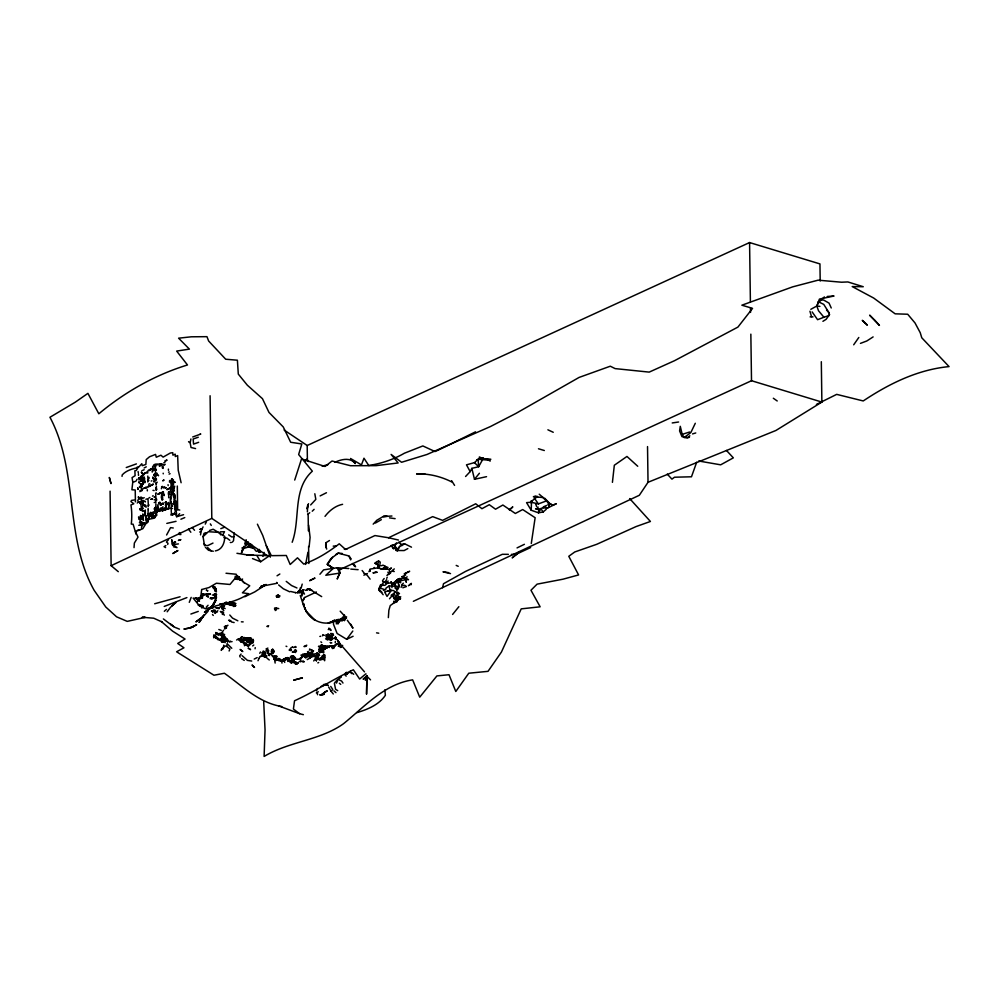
<?xml version="1.0" encoding="UTF-8"?>
<svg xmlns="http://www.w3.org/2000/svg" width="999" height="999" viewBox="0 0 999 999"><rect width="100%" height="100%" fill="white"/><g stroke="black" fill="none" stroke-linecap="round" stroke-linejoin="round"><path stroke-width="1.5" d="M147.79 479.033L147.777 481.993M147.84 477.872L147.79 476.061M155.457 508.816L154.433 508.454L154.508 509.627L155.457 509.203L155.007 507.617M155.856 502.759L155.794 497.365M148.464 515.634L148.451 513.623M155.494 471.653L155.519 476.423A47.765 25.225 64 0 1 155.507 478.184L155.869 480.019M173.376 481.043L172.328 485.127L172.74 487.874L173.376 487.787A3.934 2.498 -56.7 0 1 173.789 489.16C174.45 492.757 171.191 492.857 173.501 491.795L172.889 492.42L172.49 491.67M396.728 590.734L398.289 586.488L389.185 585.913L389.972 590.372L393.419 590.534L395.167 591.683M161.538 498.489L161.551 496.54M170.954 483.079L170.991 484.29M250.699 637.874L250.324 639.76L249.538 638.461L250.349 641.495L251.461 641.683L252.947 639.21L251.623 641.208M151.773 515.746L152.61 515.509L151.773 515.746L151.798 516.945L152.497 516.808M168.481 494.68L168.694 491.795L168.694 497.777M264.81 656.743L264.747 654.782M155.357 507.205L155.369 508.404M161.239 503.496L161.314 504.732L160.539 504.87L160.727 503.646M168.406 469.105L168.444 470.317M171.191 501.036L171.254 507.604M172.715 484.79L172.328 485.127M157.243 511.888L157.455 510.601M157.63 508.778L157.592 510.302L158.129 507.604L157.617 509.715M151.411 516.096L151.386 516.82L151.436 515.472M154.907 466.508L154.932 464.822L156.556 464.085L162.1 464.098L160.152 463.948M164.011 494.48L164.036 495.679M321.965 649.075L321.753 646.977L320.791 648.251L322.34 648.339L321.753 646.977L321.316 648.126L322.227 648.688M323.863 658.091L323.351 655.469M141.346 499.625L141.234 501.923L142.52 501.461M172.015 483.728L172.752 479.433M196.803 599.063L195.754 598.339L196.678 597.764M156.294 469.168L156.294 470.354M171.066 489.085L171.029 485.502M213.336 586.013L215.185 589.16L214.947 587.037M293.207 661.45L294.131 661.363L293.581 660.039L292.832 660.601M312.088 650.849L312.462 653.346M546.328 509.24L543.169 511.95L538.486 512.824L531.193 510.227L531.555 500.636M161.526 494.193L161.563 497.739M171.129 489.722L171.141 490.921M251.124 641.87L248.838 641.008L249.538 638.461M366.92 676.311L366.546 694.055L366.92 676.311L370.542 679.869M140.934 481.456L140.359 479.458M144.992 481.506L144.892 482.767M154.695 476.548L155.032 474.4M162.512 503.071L162.537 504.27M267.17 649.575L266.034 648.988L267.882 648.076M323.451 645.978L320.979 645.416L321.054 647.364L322.34 648.339L319.792 647.09L320.229 647.764M147.727 473.051L147.727 471.865M162.6 493.618L162.762 492.332M171.141 499.225L171.141 494.48M396.815 600.511L400.487 598.713L396.865 594.105L397.227 592.145M141.046 522.277L143.581 522.727M172.315 483.341L172.328 482.717M173.963 481.843L175.275 482.28L172.777 482.455L174.326 482.292L172.777 482.455L172.64 484.14L172.303 483.379M143.981 515.596L144.006 514.81L144.331 515.472L143.082 515.397L143.344 518.493M149.813 513.861L149.788 514.597L149.75 513.399L150.437 513.548L151.411 515.546M168.706 492.445L168.631 493.693L168.681 491.833M161.875 494.98L161.85 493.181M166.483 502.984L166.546 504.807L167.17 503.384L166.546 504.807M222.028 648.451L221.191 650.361L223.651 647.152L223.714 645.192M149.063 477.385L149.013 478.521M390.996 581.78L390.971 582.704L388.236 583.316M148.376 513.798L148.464 515.047M163.399 491.745L163.436 494.73M170.33 503.521L170.292 496.978M172.415 479.845L172.265 481.306L171.84 478.796L171.903 487.962L172.015 487.3M155.869 503.946L155.856 510.464M169.618 480.507L169.493 482.205M222.839 649.15L223.389 646.852M172.29 505.107L172.702 506.106M162.637 497.327L162.662 498.651M172.315 480.307L172.265 481.306M141.121 515.821L140.422 518.006L138.461 517.095L141.658 518.506L141.97 517.145L141.084 516.433L141.97 517.145L142.02 519.405M145.767 517.632L145.941 516.283M224.713 639.522L225.15 640.234L225.262 637.799M155.02 479.695L154.995 478.484M155.569 510.252L155.02 511.188L155.207 509.527M307.38 511.888L307.767 504.807L307.205 508.304M152.81 478.396L152.859 477.247L152.81 478.396L153.671 478.071M150.861 515.821L151.923 512.874L150.337 512.4L151.973 513.498L153.072 512.799C151.548 511.9 152.772 512.275 152.76 513.986M166.908 509.19L167.495 508.354M173.389 482.854L173.664 481.768L172.64 484.14M225.562 639.547L225.624 638.548L226.548 638.561L225.574 639.46L225.312 638.773M142.595 505.119C143.906 503.459 141.833 500.199 140.21 502.634L141.034 503.134L140.647 503.983M156.631 500.249L156.618 499.063M159.39 466.208L160.514 465.184L159.103 465.422M215.384 591.108L215.659 589.747M152.485 512.549L151.973 513.498M163.861 509.777L164.785 508.553L165.097 509.902L166.084 509.278L165.559 510.177M324.663 660.751L324.912 657.005M162.912 506.73L162.937 508.528M232.33 542.157L233.529 540.671L234.203 532.966L234.315 533.616M164.348 508.853L164.36 510.052M175.237 497.24L175.162 494.867M175.687 506.006L175.462 507.317L175.499 503.883L173.863 502.997L173.988 504.245M148.839 505.157L148.339 505.656M156.393 478.733L156.406 479.932M335.564 637.087L335.452 638.561L334.078 638.498M148.451 519.143L149.126 518.956L148.626 519.58L148.289 518.818M215.772 597.127L215.297 595.504L216.683 594.63M257.405 524.175L262.737 535.427L270.329 557.155M141.883 498.701L141.433 499.188L141.883 497.514M311.725 657.092L311.313 654.432M175.175 511.413L174.825 505.544M158.666 503.758L158.741 502.622L159.765 503.246L159.778 502.035L159.79 503.221L158.666 503.758L159.89 502.847L159.153 503.196M148.064 513.036L148.127 510.114M154.645 473.551L154.982 476.098L154.033 474.375M269.518 655.631L268.694 653.084M318.906 646.078L321.74 647.914L322.29 645.279L323.539 645.829M274.313 658.953L281.743 661.188L285.776 659.752L285.901 657.866L288.374 657.767L289.31 658.666L287.949 661.463L287.475 659.752M229.108 650.998L229.932 649L226.81 646.428L227.085 643.631L231.78 648.276M134.028 547.627L134.365 543.056L138.024 537.112L135.439 531.605L142.807 528.746L148.576 519.318L154.595 518.119L158.217 509.44M156.081 485.052L156.393 482.892L156.181 483.553M202.56 597.852L201.985 595.741L203.896 594.817L206.506 594.442L206.368 595.816L208.079 596.465M335.227 642.744L335.352 641.37M233.242 604.532L232.268 605.606L233.242 604.532L233.291 605.569L235.664 605.681L235.19 604.77L234.952 605.606L229.62 603.783M235.589 577.672L234.69 579.008L237.5 579.42L237.287 577.971L238.212 577.497L236.863 575.249M305.769 654.82L304.52 654.308L306.006 654.595L305.17 656.093L305.956 657.354L308.429 656.043L308.429 655.057L310.389 654.632L309.34 656.293L306.93 655.931L305.956 657.354L304.832 655.856L303.159 655.844L302.048 657.255L302.822 656.705M146.104 517.807L147.178 519.305M169.043 503.746L168.219 503.009M332.043 635.751L332.954 634.74L331.119 636.026L332.18 634.515L331.256 635.064L333.092 633.703L330.619 633.491L331.406 634.29M612.424 482.342L614.323 465.247L626.96 456.456L637.737 466.258M142.82 514.597L143.182 515.559M322.627 635.839L322.764 634.627L324.325 635.364M384.827 689.859L385.377 695.304C378.933 704.844 367.545 709.477 356.893 712.624M168.669 506.668L168.706 509.065M170.117 494.705L170.192 494.068M174.463 486.825L174.263 488.136M216.458 591.358L215.434 589.972L214.785 590.834L216.346 590.272L214.335 588.935L214.872 587.574M408.391 585.776L411.101 583.478L411.101 584.752L411.388 583.491M175.499 503.883L175.524 509.103M255.082 648.763L255.22 647.602M306.393 654.407L305.257 655.968M141.458 508.516L140.734 508.628M158.416 475.162L158.504 475.799M172.34 491.82L172.115 493.294L173.938 493.918L174.188 502.247M154.733 479.532L154.708 480.706L154.733 479.532L153.546 480.032M173.776 488.436L174.663 486.126M214.261 594.23L214.997 595.229L214.073 595.466L215.334 593.881L214.261 594.23L214.073 595.466M141.234 487.674L142.058 485.764L141.234 487.674L141.908 490.621L141.683 489.71M155.17 475.674L154.058 474.987M163.699 464.597L163.686 465.184M174.563 499.063C175.387 500.487 175.187 503.596 173.127 503.459M265.834 656.842L264.198 656.38L265.197 655.069L266.546 656.867L265.746 657.392L266.371 656.206L265.047 655.157L261.8 654.782M333.891 648.426L332.055 647.727L333.429 647.577L332.767 646.003L331.805 647.19L332.954 646.365L333.891 647.052L336.076 644.742L334.94 644.917L337.699 643.356M227.56 642.245L227.822 641.121L227.048 640.834L225.25 640.584L225.15 642.644L222.627 640.621L223.039 636.875M252.023 639.797L252.797 640.234L251.111 640.259L251.81 639.934L252.422 642.369L253.446 641.745L250.687 643.718L249.912 643.169L250.811 641.508L251.985 640.821L252.522 641.558L250.687 643.718M322.215 650.586L325.274 649.088L322.852 649.6L322.739 652.11L322.327 651.36M162.375 466.77L162.338 467.944M320.167 647.327L320.904 645.654M175.087 498.526L175.175 497.877M379.957 564.21L380.244 562.137L378.683 561.076L376.835 561.625L375.012 563.186L379.67 565.759L378.009 567.844L370.03 569.093L370.267 571.216L369.817 570.054L368.956 571.728M173.789 489.985L173.764 490.859M198.464 600.249L198.326 598.426L199.513 598.089M344.405 614.934L345.067 618.568L346.616 616.907M140.035 520.641L140.122 519.992M141.483 508.341L141.334 509.965L140.097 509.14L141.259 509.565M151.91 514.048L150.849 514.622L151.91 514.048L151.998 514.697M221.129 634.465L221.254 633.528M237.287 577.971L237.5 579.42L237.25 577.672L239.598 577.285L238.674 576.585M277.185 595.504L279.008 595.679L277.585 597.215L277.235 596.54L278.896 596.553C280.12 595.117 275.974 594.792 278.109 595.554C279.857 597.015 277.285 597.976 276.261 596.478L276.411 595.554M171.778 493.081L171.766 494.842M221.603 608.478L223.851 610.639M140.896 517.045L140.722 519.03L138.799 519.305M294.905 651.098L294.143 651.91L295.579 649.874L296.453 650.998L295.404 652.472L294.468 651.148L295.404 652.472M147.278 489.697L147.34 490.871M122.028 476.361L122.24 474.875C126.398 470.342 132.642 468.743 138.461 467.495M161.788 509.353L160.389 509.515L161.289 508.878L160.364 508.316L161.688 507.917L161.214 508.666M251.586 640.771L252.797 640.234L250.499 638.973L248.838 641.008L249.425 641.795L251.099 640.571L250.612 637.699M283.304 659.178L283.941 660.501L286.676 657.841M172.79 487.812L172.765 483.728M279.658 596.603L279.807 595.666M290.871 648.526L291.009 647.602M388.349 617.619L388.873 610.227L390.259 605.556L393.531 603.246L393.781 601.61M213.511 587.699L213.649 586.825M221.591 640.983L223.039 641.87L221.541 641.932L223.064 641.87L224.875 640.009L221.328 640.172L220.542 638.885L222.065 638.473L222.215 637.499L222.939 639.934L221.016 640.983L215.572 636.85M210.327 523.888L211.276 525.412M305.632 564.435L307.942 552.272M272.19 650.686L272.827 649.175L271.166 651.298C272.14 652.846 272.415 649.3 271.691 651.935L271.94 652.709M531.293 543.506L535.139 517.719L522.689 509.552L515.334 513.474L502.872 505.032L495.529 509.203L489.298 504.707L481.943 508.691L475.699 503.783L442.607 520.367L432.679 516.633L388.549 537.762L374.937 535.564L345.504 549.438L339.26 543.806C328.284 552.285 316.958 559.365 303.746 564.085L297.49 557.817L290.172 564.485L286.313 555.494L271.353 555.656L266.258 545.616M140.709 517.832L141.658 518.506L140.759 518.144L140.722 519.03M215.996 589.098L215.871 589.822L216.146 588.486M218.931 634.115L221.241 633.741L223.464 634.914L221.116 635.589L222.04 635.851L224.638 634.365M158.354 494.093L161.401 492.395M202.235 595.516L202.06 596.528L200.225 597.29M313.861 656.393L313.936 654.407L314.161 656.181M157.48 504.882L157.73 505.319M316.571 654.807L317.345 655.307L316.196 655.194L317.345 653.633L316.695 652.871L319.031 654.208L317.67 654.37L315.534 658.254L316.371 660.789L316.833 658.279L315.534 658.254L313.723 660.951M377.622 567.769L378.122 565.122L375.012 563.186L377.934 563.761L378.683 561.076M215.622 594.005L214.997 595.229L214.223 594.767L216.059 593.568M161.626 509.652L162.225 509.54M161.076 464.96L159.965 465.522M329.483 540.509L326.099 542.632L325.637 545.004L326.698 549.1M175.125 508.753L175.649 508.041M138.873 479.945L139.036 479.108M190.26 442.27L190.909 438.986M141.196 506.743L140.996 505.019M169.143 504.895L169.193 506.081L168.656 505.469M250.999 641.483L250.487 644.03L248.826 645.654L247.103 645.679L240.509 640.871L239.523 638.861L242.595 636.75M200.499 534.865L201.136 531.78L199.663 532.017M309.141 546.79L310.09 537.425L308.604 525.099M302.21 584.103L301.086 588.224M276.361 659.265L278.072 660.027L278.584 658.603L279.021 660.863M222.34 614.472L223.576 612.487L222.54 613.236L221.141 612.325M316.346 658.578L317.17 659.078L317.582 657.866L316.621 658.928L318.256 659.352L317.045 656.518L318.456 657.991C317.183 661.101 323.214 659.228 319.243 658.428L319.53 659.702L321.066 658.104L319.093 659.315M227.822 641.121L227.822 640.122L227.048 640.834M298.164 663.136L298.314 662.474M155.107 470.554L154.932 464.822M442.607 587.737L443.481 583.753L465.534 571.428L502.322 554.308L508.354 554.345M141.034 503.134L141.171 502.46L140.784 503.309L140.559 502.222L139.373 502.472L140.21 502.634M292.17 542.27C300.724 519.005 292.133 489.435 312.337 471.178L298.639 454.533L301.823 443.968L290.672 442.257L283.254 426.935L268.981 412.425L262.462 398.676L247.34 385.214L238.299 374.101L237.4 360.214L225.699 359.228L208.641 341.009L206.955 336.663L191.358 336.8L178.609 338.186L189.398 349.113L176.661 351.086L187.487 364.972C154.932 374.925 124.937 392.033 98.826 413.773L87.912 393.356L75.262 402.185L49.95 417.27C78.659 470.991 64.211 536.925 94.143 590.309L105.769 607.005L116.546 616.795L127.235 621.378L145.267 617.345L142.258 617.257M319.031 654.208L317.033 656.443M329.932 639.447L330.706 640.022L331.281 638.811L330.657 636.326L329.42 635.988M293.581 660.039L294.131 661.363L292.607 662.424L293.956 662.262L292.732 660.464L292.02 661.525L290.734 660.926C293.144 663.011 293.132 659.49 291.009 658.928M141.246 518.169L140.434 517.382L141.359 517.445L140.434 518.906M300.474 587.587L299.538 590.596M141.146 475.999L141.159 477.472L138.836 477.872M153.209 469.13L153.234 470.916M145.005 481.68L143.856 478.571L143.282 480.057L142.32 480.007L139.198 478.022L141.408 476.885M293.569 660.776L294.43 658.566M398.564 585.626L398.788 584.677M143.831 524.2L141.471 524.55L141.708 522.702M241.621 580.419L242.57 579.008M321.753 646.977L321.029 649.05L318.956 648.975L318.818 650.062L319.73 648.988M344.368 620.554L344.28 619.193L344.368 620.554L343.406 619.992L341.808 621.041M148.439 517.544L148.414 518.693M307.192 508.941L308.504 503.658M141.458 490.197L139.922 491.645M338.911 621.316L338.024 621.241L337.699 622.552L338.349 623.576L338.911 621.316L341.084 620.192M160.527 503.671L160.539 504.87M385.614 589.747L386.051 588.061L389.185 585.913M167.707 544.455L168.007 543.331L166.446 542.007L168.531 539.61M312.874 656.793L313.786 654.982L314.523 655.781M393.531 603.246L397.14 601.548L398.926 597.09L400.774 596.828M278.796 659.727L279.133 658.528L278.209 658.741M164.273 494.355L164.286 495.367M333.566 646.503L332.567 648.613M346.154 676.148L345.08 674.787L346.865 673.95L346.366 672.477L345.367 673.176L346.278 672.539M170.205 492.857L170.117 491.695M262.912 556.318L264.048 552.36M292.907 652.185L294.78 652.172L295.579 649.874M322.764 645.816L324.238 646.703L323.726 648.126L323.614 646.003L325.1 647.976L324.475 646.665L326.336 647.464L331.406 645.941L332.917 647.926L333.341 646.103L334.802 646.003M137.7 500.949L138.499 499.1M144.793 511.5L144.743 514.21M142.258 507.692L142.457 506.393M173.626 504.258L173.339 503.796M265.334 653.146L265.597 653.908L264.698 652.11L262.088 652.946L263.911 651.261L263.137 651.086M204.545 545.791L203.047 536.65L204.033 533.354L205.806 532.692M146.603 521.066L146.004 523.089M312.675 653.571L310.264 653.633L310.614 652.459M163.911 509.203L165.122 508.641M143.294 484.09L141.483 484.078L141.671 486.138L140.809 485.477L139.723 487.337M294.693 657.142L292.869 659.203L293.743 656.992L295.467 657.792M215.197 598.788L215.272 595.804M316.071 658.828L316.321 658.016M339.747 645.829L340.159 644.505M175.649 502.147L176.024 500.949L176.236 504.47C174.837 504.657 176.523 505.956 175.724 504.495M146.803 487.325C144.243 488.386 146.391 486.55 146.853 487.949M153.809 481.943L154.957 481.431L154.146 481.456M294.717 480.057L301.536 458.903L325.037 466.471L332.018 461.026L350.562 465.721L376.086 465.646L398.151 462.962L391.121 454.433L401.561 462.275L426.985 454.483L490.409 426.561L515.759 413.511L579.07 377.435L610.289 366.208L615.109 368.606L649.2 372.115L674.562 360.676L737.911 327.098L752.547 308.366L741.87 305.195L792.669 286.863L818.106 280.17L841.533 282.218L847.876 281.943L863.261 286.725L852.222 286.576L873.65 298.027L895.141 313.823L907.704 314.235L915.022 322.964L920.241 332.717L921.765 337.774L949.05 366.596C917.644 369.618 889.098 383.703 863.223 400.949L836.687 394.368L816.408 404.433M198.938 599.013L199.088 600.724M156.443 486.488L156.206 489.572M235.24 604.383L234.89 605.444L234.103 604.545L233.291 605.569M313.012 654.557L314.011 655.506L311.213 655.731L309.578 657.854M316.483 690.846L317.495 688.436M379.195 589.323L380.344 585.864M161.363 488.748L161.701 487.737M157.917 506.905L158.204 506.081M306.88 656.98L308.604 654.133L307.13 654.158L308.054 652.871M214.485 612.949L215.359 610.314L211.351 611.138M244.718 543.893L246.154 539.735L246.353 544.18L241.583 552.322L243.119 548.126M241.308 553.234L243.731 546.428M220.329 634.34L222.04 635.851L223.089 633.129L221.241 633.741M162.275 486.301L162.263 487.475M141.408 528.084L141.633 527.435M317.707 653.346L317.332 654.382L317.832 653.87L319.668 655.544M696.69 462.2L691.483 476.785L674.475 477.222L671.952 479.145L667.257 474.113M135.252 501.885L135.627 500.849M143.644 523.301L142.432 523.963L143.394 524.625L141.633 523.951M216.221 597.702L212.712 605.669L204.445 612.3L211.788 607.617M382.704 581.605L386.076 582.817L386.388 581.967L385.452 582.055L385.764 582.779M285.302 659.24L284.852 660.464L284.84 658.703L283.704 659.128L285.714 659.14L284.078 659.028L285.302 659.24L284.84 658.703M392.557 582.917L394.88 583.478L393.531 583.241L392.295 585.614M173.614 497.252L173.514 493.581L173.351 494.742M304.071 589.847L300.986 591.72L303.346 592.107L301.898 596.016L300.986 590.334M174.251 502.959L175.1 503.808L173.351 503.321L174.163 503.771M818.181 301.673L823.75 304.37L829.182 313.024L829.22 315.484L823.925 317.245L818.518 310.751L816.832 306.006L819.417 299.076L834.04 296.016L827.234 296.478M382.942 569.155L386.188 569.193L388.024 567.457L385.015 566.458L385.701 567.444L380.956 569.18L382.58 569.18L377.847 567.694L378.671 565.521L379.67 565.759M142.158 484.64L141.483 484.078L142.695 484.565L142.795 483.316M151.761 517.407L156.743 514.972L155.045 516.958L151.86 517.557L152.835 514.61L154.458 513.111M166.608 534.977L170.567 527.634L173.264 527.996M189.273 602.347L191.184 597.39M220.242 640.172L217.532 639.447L218.057 638.086M151.623 468.756L148.851 470.704M144.843 481.381L144.018 482.579M225.05 628.583L226.548 627.147L225.187 627.235M309.74 652.297L309.078 653.995L307.767 654.482M407.817 548.601L404.145 550.561L396.191 550.486L396.091 548.314L393.356 548.626L396.353 543.006M156.955 508.366L157.33 507.205L156.556 508.029L157.642 508.029L156.843 507.517M141.221 524.75L142.283 525.911L140.984 524.4L141.171 522.427M149.875 485.539L149.4 486.451L153.284 484.016L152.335 485.214M149.713 516.845L150.237 514.935L149.563 516.233M348.851 568.531L337.125 567.744L339.797 573.089L337.275 578.796L339.797 573.089L339.672 569.143L337.125 567.744L323.589 569.88L319.93 574.238M241.533 636.663L240.971 637.999L241.983 642.032M174.713 501.123L174.675 500.324M306.556 656.106L305.407 657.28L304.857 655.993L305.781 655.719C306.98 658.266 304.333 658.166 305.781 655.719L310.414 656.368M242.495 642.057L240.796 641.845L241.221 640.821L238.436 638.91L236.601 640.009M338.024 621.241L335.989 620.104L337.687 619.842L336.775 620.916L337.699 622.552L338.961 622.327M142.632 504.495L143.107 503.409L144.068 505.619L146.154 507.217M312.662 651.398L313.586 650.811L310.839 653.783L310.065 653.009L306.368 653.895L309.79 652.722L311.526 653.808L312.525 652.697M294.905 658.341L293.781 658.541L293.044 657.517L294.205 657.792L293.743 656.992L291.92 658.004L290.372 657.317M329.233 647.539L329.932 645.966M394.218 568.856L392.47 571.216L394.255 571.54M258.017 660.714L259.066 658.353M164.236 509.702L164.473 508.578M217.42 611.975L216.034 612.075L215.347 613.423M142.657 524.687L143.569 523.613M168.656 504.882L168.606 502.472M221.853 632.567L223.589 630.194M259.153 658.166L259.965 656.418M142.432 523.963L142.17 522.34M237.475 578.433L238.062 577.834L237.25 577.672L239.473 579.882L241.171 579.857L238.249 578.945L237.712 577.922M221.741 636.413C225.399 636.55 220.479 638.736 224.438 639.697L224.226 637.2L226.548 638.561M317.794 658.653L318.306 657.567M336.476 683.091L337.674 680.506M141.334 476.985L142.22 479.895M243.681 638.611L244.593 637.961L247.215 639.685L246.603 641.982M330.706 640.022L331.281 638.811M202.972 595.891L200.462 597.652M246.154 639.198L246.703 638.036L245.642 637.986L246.154 639.198L247.502 638.161M542.382 497.002L548.439 502.997L552.647 505.144L556.306 503.746L547.877 507.867L544.28 507.28L538.673 509.278L535.576 508.816L537.287 508.841L538.111 507.092M386.725 578.296L387.237 577.222M810.826 309.315L816.832 306.006L818.406 302.685L824.375 296.915M142.582 481.006L142.869 482.779L143.631 482.642M690.983 432.28L695.292 423.276M306.243 646.178L306.718 645.192L303.958 646.503L305.207 646.553M275.225 610.526L276.149 610.089L276.273 608.041L278.746 608.591M394.393 581.992L399.95 578.384M206.381 521.84L205.245 524.113M202.098 528.896L200.025 529.358L202.098 528.896L203.072 526.91M304.558 597.527L302.959 600.736L304.558 597.527L316.383 591.995M275.836 660.614L273.888 659.153L275.187 660.039L275.599 656.942L273.888 655.993M398.926 597.09L396.191 599.088L394.155 593.056M166.271 504.32L166.571 503.633M220.542 638.885L224.226 637.2L224.088 639.298L222.952 638.798M367.108 676.46L365.259 680.107L367.395 676.822M159.078 511.451L160.202 509.265M222.565 535.501L224.525 531.693L220.142 531.868M465.571 476.498L470.167 471.615L471.84 468.356L478.658 466.72L482.729 459.415M172.44 493.668L173.239 493.119L173.589 496.565M259.765 653.296L260.464 651.947M140.31 479.358L141.746 479.67L141.821 476.66M397.365 551.036L400.037 545.953L396.191 550.486M162.562 492.007L162.625 496.041M314.96 657.042L315.659 655.744M340.647 619.368L339.523 619.68L339.66 620.754M239.56 640.234L240.135 639.173L238.873 640.184L238.436 638.91M151.885 469.518L152.285 468.781L151.074 469.031L151.748 469.43M157.193 475.149L157.13 474.463M213.524 611.026L212.612 612.424M344.28 619.093L344.78 619.842L345.529 618.481M139.435 522.689L139.848 521.928L140.934 522.415M213.636 637.774L214.635 635.963M260.739 656.718L261.651 655.506M202.984 607.205L201.985 606.343L202.485 605.444M156.406 484.028L156.131 482.717L157.243 482.167M173.039 542.607L172.028 544.043L172.802 545.304L173.039 542.607L175.612 542.182M212.712 605.669L216.071 599.999L212.4 605.744L215.422 601.685M404.595 577.085L405.457 578.409L408.504 579.657L405.157 579.308L403.596 577.559L401.76 578.533L398.301 583.478L399.4 587.062M272.003 649.999L272.427 649.288M155.732 464.685L154.533 466.346M140.397 481.193L140.921 480.307M294.905 650.312L295.542 650.886L294.78 652.172L293.993 651.523L294.905 650.312L296.453 650.998M172.64 514.885L174.213 513.973M215.122 637.499L215.659 638.136L216.496 636.825L214.173 635.601M398.688 596.79L397.103 599.4L400.487 598.713M157.73 494.18L158.454 493.568M339.448 646.815L340.372 645.292L338.274 646.316L340.372 645.317M223.476 608.653L222.427 608.091L223.351 608.079M326.898 648.114L325.899 646.79L326.96 648.089L326.948 646.465L328.783 646.003M268.394 652.335L268.531 650.611L267.183 648.925M167.183 611.788L170.442 607.355L175.849 602.484L171.84 605.956M165.784 506.755L166.446 507.142L164.785 508.553M397.49 582.242L399.051 580.332L397.028 582.779L397.29 580.844M172.827 513.823L172.465 515.147M159.553 493.618L160.102 492.744M225.512 627.834L226.411 628.109L224.563 628.821M283.017 661.038L283.941 660.501L283.441 659.69L281.743 661.188L281.98 663.086M311.888 651.148L312.063 652.759L310.714 652.522L312.212 653.196M321.029 649.05L321.416 648.438L321.99 649.475M317.944 654.12L317.682 655.257M173.314 489.91L172.877 487.262L173.127 492.182M173.239 491.658L173.327 490.472M222.627 640.621L224.875 640.009M215.659 638.136L216.496 636.825M321.79 646.003L322.29 645.279L321.066 645.441L321.054 647.364L321.84 646.877M320.929 658.266L323.838 656.43L323.064 656.081L324.588 657.23L323.701 657.779M379.957 586.725L383.604 582.554M143.282 480.057L143.856 478.571L141.296 480.619M136.638 479.932L137.125 479.208M332.267 621.378L335.077 620.604L334.29 620.067M397.739 587.325L398.289 586.488M275.699 609.228L274.675 609.34L276.273 608.041L276.698 609.24M148.614 504.732L148.052 506.505M144.343 522.702L143.182 524.4M212.4 605.744L214.186 603.084L210.552 608.441M821.315 361.713L821.877 402.073L775.936 430.469L648.026 482.292L639.323 495.279L413.361 601.311M341.783 618.993L338.224 619.88M323.276 659.427L323.951 658.441L321.178 659.79M144.48 473.039L144.63 472.852M395.092 586.263L395.329 588.149L397.277 589.398L397.702 588.786M341.408 646.64L340.821 647.514L342.657 645.354M342.232 553.458L338.149 553.159L330.819 558.753L327.173 564.098L333.117 568.344L327.447 564.535L332.455 557.23M200.712 531.406L202.273 529.133M263.349 655.232L264.198 656.38L265.197 655.069M153.309 468.081L151.224 469.006M172.677 493.394L173.464 493.356L172.115 493.294L172.078 492.082M853.695 344.792L858.803 337.487M389.498 598.788L395.204 591.995M335.439 681.817L334.39 683.279L335.577 689.31L337.724 690.646M829.645 314.435L826.086 319.355L822.926 321.316M203.022 616.433L199.825 620.841L203.334 616.358L195.929 621.878L203.259 616.483L208.179 611.113M172.615 493.631L173.464 493.356M152.51 496.128L153.134 495.704M157.343 508.429L156.768 509.84L157.28 508.941L156.531 509.84L156.556 508.628M382.492 580.794L384.165 578.508M322.777 657.454L323.439 656.793L322.14 656.181L324.9 655.144M295.304 663.286L296.303 662.374L296.516 664.085L296.166 663.174L296.99 663.461M384.528 582.467L386.688 579.67M333.354 620.816L333.504 624.313L337.125 633.491L346.69 639.298L352.809 631.031M333.304 693.993L331.231 691.433L332.729 689.397L330.731 686.438M172.153 505.969L172.14 505.282M330.669 637.137L333.416 634.939M306.393 656.818L303.471 655.856L306.069 654.158M143.394 477.659L144.031 476.81M305.02 461.338L306.73 459.14L308.629 461.55M406.331 586.388L404.67 585.289L401.935 585.589L401.111 587.337M148.339 505.019L147.989 498.738M388.136 582.642L384.89 585.339L380.244 585.177L382.093 584.615M158.366 508.941L157.78 509.19L158.704 508.528L158.129 507.604M278.072 660.027L278.983 658.865L280.157 659.178L278.584 658.603M246.353 544.18L248.227 541.808M325.012 516.358C329.345 510.664 335.452 505.731 342.595 504.32M219.343 607.604L222.465 605.382M452.597 614.46L458.866 606.693M241.084 654.058L239.66 655.844L240.21 657.117M196.89 602.185L198.714 599.949L199.5 601.086M471.84 468.356L474.475 479.283L479.408 473.264M264.698 652.11L262.974 653.396L265.334 654.12M273.464 650.174L274.238 651.036L272.178 651.585L271.591 649.787M310.677 504.932L315.821 499.375L314.81 493.756M244.393 645.741L245.155 644.83M217.145 633.728L216.009 634.715L216.92 633.99M175.674 505.681L175.1 504.545M149.937 486.176L150.612 485.389M337.687 619.842L336.775 620.916L337.55 621.128L337.088 620.179M348.614 672.939L345.08 674.787L346.915 673.776M160.427 465.621L162.475 464.473M328.546 634.79L329.558 635.152L327.997 633.741L327.872 635.564L326.161 634.64L328.509 637.275L326.81 636.6L327.597 637.662M295.404 664.26L296.94 663.311L295.829 662.574L297.402 663.586L295.454 662.637M252.685 645.928L253.796 645.029M155.469 509.765L155.382 510.414M301.036 591.645L303.559 589.697L302.859 590.134M142.432 475.187L144.555 473.788M383.092 568.718L385.002 566.57M392.994 570.004L389.348 573.476M336.213 680.769L341.408 676.997M299.525 592.882L300.724 592.17L298.064 591.758L299.85 589.772M220.991 633.079L218.344 633.816L215.672 632.529M321.079 646.465L321.566 645.217M206.219 607.255L208.054 605.257M272.078 653.134L274.101 652.11L271.853 650.749L272.527 650.037L273.014 650.724L272.178 651.585L271.753 649.65M143.444 474.45L144.356 474.013M396.928 595.641L395.791 596.853L397.053 595.766M140.896 509.965L140.297 508.866L141.221 509.065L140.784 510.089L140.21 508.916M373.176 524.15L376.835 520.242L383.166 516.533L386.476 516.271M298.601 591.845L299.55 590.846L298.064 591.758M268.194 655.419L269.655 654.145L271.528 654.582M215.072 594.692L212.4 595.042M257.143 657.604L254.221 659.065M308.554 655.918L309.478 654.982M689.834 435.764L687.674 437.974L681.967 436.675L679.595 430.931L680.282 426.323L682.192 434.365L684.14 437.5L689.447 437.35M143.706 501.698L144.231 501.273L143.269 501.735M403.359 583.179L401.536 585.027L401.935 585.589M174.6 512.599L176.648 516.708L179.658 513.698M154.308 500.024L154.296 499.475M312.25 511.201L314.111 509.353M309.503 658.353L307.217 659.602M373.776 568.119L374.45 567.469M303.471 655.856L303.421 655.082L302.547 656.081L300.986 655.069L302.697 655.781L303.421 655.082L302.822 654.045L306.006 654.595L306.243 655.669L307.917 654.27L308.429 656.043M327.11 637.275L329.146 639.06L326.511 639.348M222.003 638.236L222.652 637.612M150.487 514.423L151.436 513.186M537.1 496.203L530.769 502.26L526.56 502.622L531.193 510.227M690.459 432.917L684.14 437.5M405.457 578.409L407.13 576.823M318.594 656.793L316.87 657.33M203.047 536.65L208.341 531.705L218.481 532.38L224.787 536.438C224.7 542.757 222.327 549.687 215.322 550.924M172.328 543.543L175.399 542.345M470.167 471.615L466.483 464.835L474.45 462.624L478.096 459.29L483.291 458.316L479.133 457.23L484.478 458.716M320.005 651.448L321.291 650.399L320.005 651.448L321.154 651.723M164.435 464.997L165.222 464.285M332.667 621.428L335.077 620.604L333.991 620.529L333.391 621.653L332.605 620.841M299.225 661.675L301.598 661.038M319.593 650.873L318.681 651.56L320.242 652.584L321.928 651.96M147.889 470.629L150.612 469.243M389.785 569.455L391.433 567.969L389.585 568.968M332.242 639.323L331.331 640.147L329.77 639.085L328.858 639.635L331.356 639.522M329.27 635.327L326.81 636.6M249.026 638.099L246.703 638.036M398.064 579.27L399.637 581.942L398.064 579.258L396.228 580.881L398.064 579.27L401.76 578.533M509.652 509.715L512.812 506.893L509.303 509.865M164.323 611.276L166.471 609.378M222.665 606.168L223.776 605.244L221.179 606.555L221.953 607.267M305.257 657.642L306.443 656.056L304.857 655.993M158.928 493.843L159.74 493.144M216.034 633.254L216.721 632.654M227.597 602.609L227.173 604.083L225.137 603.296L230.469 605.157M221.628 604.008L219.755 603.908L223.002 604.72M386.076 582.817L388.161 581.031M172.303 479.17L171.84 478.796M366.995 675.911L363.161 679.195L366.683 676.298M163.736 462.887L164.935 462.362M386.9 575.424L390.572 573.076M295.392 663.149L296.303 662.374M365.921 673.776L359.64 679.045L353.346 669.767C333.204 679.108 314.722 691.658 294.53 700.761L293.406 709.065L299.638 713.711L303.359 714.685M137.238 503.021L138.549 501.935M343.319 617.894L343.993 618.881L342.158 619.817M223.227 606.793L224.563 605.706L223.227 606.793L223.501 607.767M146.279 466.845L144.131 467.969M309.403 650.099L312.025 649.65M152.747 468.394L151.174 468.918M307.617 514.435L309.727 512.724M165.11 502.709L166.046 502.135M142.882 488.898L143.706 488.486M388.886 573.076L390.347 571.928M140.984 518.206L138.761 518.094M290.734 649.675L289.947 648.95L291.508 650.099L289.348 650.349M296.641 663.811L297.964 662.787M155.856 510.551L154.67 510.751M215.921 595.017L215.684 596.203M391.133 595.342L392.607 594.218M148.938 497.939L149.85 497.49M249.5 645.304L247.652 645.903M379.42 587.462L382.879 584.865M223.651 647.152L225.262 645.953L226.81 646.428M316.134 657.267L317.058 656.58M229.945 604.407L229.108 603.92M201.398 596.241L202.16 595.679L202.46 596.403M329.907 637.874L330.844 638.074L330.657 636.326M293.781 658.541L292.869 659.203L292.12 657.954L292.844 657.704M309.79 652.722L309.141 653.196L310.264 653.633M161.314 504.732L160.364 505.344M327.235 684.228L324.85 685.177M149.238 470.367L150.787 469.23L150.075 469.53M300.424 658.741L301.598 657.941L300.549 659.352L298.926 659.34M213.399 597.739L216.571 597.14L215.772 597.152M284.078 659.028L285.901 657.866M293.843 662.837L295.692 662.312M142.283 524.487L141.92 523.738L142.52 524.525M307.143 654.133L307.904 653.596M295.429 646.49L293.631 647.539L291.933 647.09L292.707 647.265M225.075 627.609L224.713 628.196M252.497 558.591L260.639 561.763L269.58 555.681L246.84 555.019L253.634 555.282M278.459 595.304L278.896 596.553M227.622 604.358L228.546 603.746L230.881 605.207L232.33 605.032M144.068 505.619L145.167 504.895L146.116 505.944M222.04 635.851L223.464 634.914M308.766 588.836L307.929 589.285L309.428 589.148L306.868 589.235L310.264 589.422L307.904 589.048L311.551 590.222L309.727 589.323L321.69 596.628M173.838 543.081L175.387 542.07L173.988 542.969M252.522 641.558L253.584 640.746L251.873 640.284M350.587 671.266L349.775 671.79L351.848 673.676M211.963 598.563L211.264 598.438L212.625 598.289M873.126 336.913L866.795 340.984L860.451 343.381M277.048 575.799L279.845 574.013M395.442 598.463L396.116 600.249L397.552 599.338L393.668 597.664L392.632 594.605M165.272 502.297L166.284 501.698M409.553 584.815L411.213 583.753M142.02 475.437L141.583 476.198M283.704 660.339L285.339 659.315M161.289 508.878L161.226 509.315M227.185 639.835L229.533 641.733L230.444 641.158M363.861 575.187L367.382 573.538M153.983 475.524L155.532 475.312M142.495 500.849L143.781 500.424M246.278 640.034L248.314 638.761L246.079 639.397M248.838 641.008L251.099 640.571M406.256 586.613L402.809 587.774M198.838 600.661L199.388 598.988L198.389 599.263L198.326 598.426M165.322 505.307L166.184 504.058M165.871 545.554L164.036 546.665L165.597 547.577M222.665 636.226L223.576 635.664L225.137 636.613L224.026 636.725L223.576 635.664M216.92 611.288L217.832 610.739M172.34 485.726L172.727 486.575M154.508 509.627L155.719 509.265L155.32 508.628M316.333 692.919L318.294 691.745M192.732 436.963L200.787 434.053L199.9 434.303M146.191 472.739L145.367 472.814L147.04 472.639M335.726 554.582L338.149 553.159L348.064 555.731L351.186 558.841M150.849 485.389L149.188 486.026M142.183 504.183L142.869 503.783L141.446 501.66M292.22 656.768L293.132 656.231M310.539 653.683L311.676 653.721L311.601 652.846M304.832 655.856L304.245 656.193L305.507 656.73M142.645 508.653L143.419 508.204M227.11 625.724L227.959 625.237M375.399 523.039L381.331 519.68M141.895 476.823L141.246 478.234M232.08 641.633L229.533 641.733M307.43 651.947L308.341 651.435M313.911 654.382L315.259 653.758M165.147 507.567L166.446 507.142M405.319 573.351L409.677 571.266L404.158 573.963L406.006 573.051M405.719 574.949L402.035 576.685L404.52 578.096M327.959 639.397L327.16 639.81L328.659 639.198M246.765 638.498L245.367 638.361M301.336 658.129L300.562 657.817L302.397 656.855M141.833 470.729L144.168 469.73M145.242 487.612L143.494 488.361M151.86 517.307L156.743 514.972M148.614 484.24L149.8 483.753M170.667 624.363L173.614 626.498L170.667 624.175M267.17 652.784L268.094 652.31L267.307 651.922M293.906 656.206L290.509 656.355M326.386 684.54L321.166 686.313M272.789 652.622L270.854 653.446M292.445 661.7L293.356 661.238M169.056 488.523L171.179 487.387L166.808 489.585L168.369 489.298M320.13 495.916L326.461 492.732M322.015 657.679L322.927 657.217M126.249 467.532L136.401 463.898M142.47 498.451L144.206 497.689M152.585 466.383L153.821 465.921M387.687 574.388L388.736 573.876M295.329 647.489L296.253 647.04M282.517 660.139L283.441 659.69M517.045 547.902L524.4 544.305M212.987 543.069L207.904 545.541L205.994 545.541L203.696 543.593M244.817 596.74L254.757 591.908L266.159 584.477L259.877 587.974L264.46 585.202L261.651 586.163L264.548 585.189L260.851 586.401L277.11 583.266M530.619 547.552L515.896 554.395L511.376 554.37M307.342 589.747L308.104 589.373L306.418 590.159M319.38 646.728L320.304 646.278M475.524 431.843L440.646 448.976M142.283 477.834L141.546 478.558M235.664 605.681L233.828 606.555L233.953 604.932M294.767 651.261L295.542 650.886M341.371 618.381L342.282 617.944M161.538 487.05L162.987 486.725M346.69 639.298L353.097 636.263M170.092 473.688L169.093 474.1M311.176 655.769L310.252 656.018L311.176 655.744L309.89 658.279L310.514 656.967L308.416 656.618M203.559 593.98L202.947 595.079L202.335 594.393L210.052 593.968M317.844 662.886L318.681 662.499M110.077 491.158L111.126 565.671L211.8 518.394L268.144 556.181M545.491 501.286L538.399 503.896L532.155 502.485M284.141 430.045L307.192 445.504L749.575 242.557L819.954 263.911L820.191 280.981M343.144 568.056L751.51 380.719L821.877 402.073M395.954 582.979L394.118 583.816L393.531 583.241M396.665 589.373L398.501 588.536M154.945 502.235L154.208 502.534M439.523 449.513L435.015 451.548L422.852 445.941L404.395 453.221C393.519 459.515 381.168 463.623 368.743 465.484L363.973 458.229L361.451 464.872L350.524 458.479L355.369 463.561C350.162 457.03 341.271 459.328 334.827 462.312M297.515 592.944L298.276 592.607M133.878 481.98L136.176 480.956M537.649 496.903L534.477 498.314L538.399 503.896M383.404 590.347L384.94 589.672L379.295 587.837M151.261 481.068L151.836 480.806M264.198 656.38L265.559 656.605L264.148 656.98M171.066 515.234L170.966 514.198M224.226 626.798L225.025 626.46M223.164 638.948L223.963 641.146M321.74 647.914L324.325 647.252L323.614 646.003M145.355 488.236L145.866 487.337M164.248 606.43L186.9 597.589M142.208 478.883L141.084 478.921M180.894 519.23L184.778 517.582M240.222 579.557L239.111 579.42M336.638 644.655L337.562 644.268M278.334 597.265L277.235 596.54M543.294 506.868L546.665 505.457M332.055 647.727C335.502 647.152 330.407 645.279 332.917 647.926M202.335 594.393L202.997 594.118M282.854 660.177L284.69 659.427M246.903 547.202L249.188 546.291M251.76 642.744L249.912 643.169M278.746 597.115L277.048 597.015L277.947 595.616L277.959 596.553M823.925 317.245L817.582 319.692L812.15 311.913M145.854 499.25L146.89 498.938M220.804 528.633L224.6 527.21M338.324 619.28C326.198 627.971 308.853 620.928 304.658 607.429L306.169 611.475L314.86 620.279L306.169 611.475M141.059 523.526L141.483 522.877M176.648 516.708L183.554 514.697M190.884 614.035L198.264 611.4M155.057 464.285L153.871 464.772L154.658 465.247M151.798 516.945L152.422 516.72M198.676 442.307L193.569 444.105L193.144 439.011L198.264 437.225M156.955 489.11L156.493 489.797M146.353 472.227L146.978 472.015M157.667 474.725L156.98 474.962L156.943 473.114M165.359 508.853L165.996 508.628M682.192 434.365L689.647 432.005M385.564 591.683L389.972 590.372M334.628 620.791L328.284 622.951L331.606 622.115M209.478 530.481L213.162 529.245L219.393 532.942L220.829 534.94M166.808 523.401L176.049 521.328M535.776 495.966L533.391 496.728L543.081 497.527L539.21 494.205M244.068 644.268L245.904 643.681M142.258 475.724L142.919 475.524M140.01 529.695L137.3 530.282M214.797 588.186L213.361 588.523M140.21 523.164L140.884 522.976M692.519 433.903L695.766 432.967M180.082 596.765L154.658 603.771M397.652 594.205L399.5 593.681L397.939 592.345M302.447 661.525L303.571 661.213M397.14 601.548L393.693 601.248M319.867 636.475L320.779 636.226M156.356 492.944L155.682 493.131L155.807 496.79M296.466 659.253L292.02 657.966L293.768 658.89L295.329 658.503M196.803 599.525L198.714 599.949M143.531 474.001L144.331 474.587M157.38 511.438L169.455 508.316L172.552 508.491M322.153 466.158L328.022 464.647M343.406 619.992L344.568 619.705L343.993 618.881M251.461 641.683C249.188 642.894 251.024 640.496 249.163 640.234M323.301 684.652L325.15 684.203M151.836 513.474L151.349 514.31M249.688 638.111L248.763 638.336L249.538 639.422L250.424 638.948M328.246 629.582L329.258 629.095L328.846 628.146L330.407 629.22M395.329 588.149L397.277 589.398M476.648 459.865L483.291 458.316M474.475 479.283L486.538 476.673M266.671 650.386L267.595 650.162L267.982 651.498M294.143 651.91L295.329 651.648M173.576 480.157L173.189 480.869M245.304 545.004L249.812 543.993L250.899 546.278L254.932 549.425M212.113 598.613L213.037 598.413L210.14 598.613M222.777 635.514L221.116 635.589M214.223 594.767L215.122 594.58M228.609 620.254L229.745 620.017M325.599 638.848L326.76 638.611M168.531 472.152L169.268 472.003M292.982 656.168L291.383 656.493L292.794 656.368M310.889 657.167L310.115 656.855M212.687 587.175L214.785 587.037L214.91 588.973M335.851 638.199L335.389 636.912L335.452 638.561L336.351 638.598M398.888 542.195L400.974 544.43L404.57 543.743L411.501 547.177M387.687 590.971L391.383 590.297L387.038 596.415L384.553 591.845M250.899 546.278L244.817 548.114L241.883 548.001M216.721 607.804L215.022 607.567M195.754 598.339L196.766 598.189M300.562 657.817L301.573 657.654M152.972 490.334L154.146 490.571M404.408 579.944L400.499 580.719L400.661 582.792M672.227 422.952L678.596 422.003M396.091 548.314L394.867 544.917L391.121 545.466L393.356 548.626M217.133 637.974L216.096 637.512M247.677 638.024L248.626 637.886M140.984 524.4L142.008 525.037M337 644.293L339.785 644.018L339.835 645.029M267.882 625.861L268.669 625.761M326.336 647.464L326.948 646.465M389.51 517.869L395.129 518.656M221.303 634.54L222.652 634.377M220.317 611.488L222.789 611.825M233.941 536.725L231.78 536.962L228.671 534.865M141.234 501.923L139.173 501.835M173.002 494.38L173.714 494.305M236.413 577.172L238.212 577.497M326.173 646.565L327.872 646.403M251.711 661.051L247.427 660.376L242.045 655.619M285.764 659.115L287.337 659.09M332.53 635.414L333.579 635.327L332.592 635.139M272.265 653.121L271.341 653.209L273.039 653.583M304.857 654.37L307.005 655.069M323.339 656.443L322.14 656.181L323.439 656.793M203.896 594.817L202.385 594.555M273.888 659.153L275.512 659.765M141.633 525.087L141.796 525.986L141.446 524.737L138.774 525.312M344.33 549.338L346.903 549.175M143.282 479.445L141.746 479.67M391.933 516.008L383.166 516.533L387.312 516.346M287.15 657.554L288.374 657.767L288.711 659.927M339.797 573.089L325.811 575.274L333.429 568.269L327.447 564.535M358.117 569.68L350.811 569.093M333.216 546.128L335.776 545.991M336.151 623.763L338.062 623.676M223.726 638.249L224.638 638.211M333.429 647.577L332.954 646.365L331.406 645.941M297.402 663.586L296.054 663.636L295.08 661.825M139.198 478.022L140.684 477.972L140.322 477.36L140.684 477.972M423.002 473.851L424.812 473.801L416.62 473.988C428.683 473.401 441.171 476.56 451.823 481.968M222.827 603.471L226.074 603.483L224.812 603.009M240.509 640.871L244.343 637.437L245.692 640.222L250.487 644.03L247.977 639.098L250.162 639.835M543.119 507.779L547.877 507.867M245.692 640.222L241.845 640.272L248.826 645.654M336.089 638.673L335.414 638.686L337.187 639.71M315.984 653.646L317.345 653.633M153.646 468.431L152.285 468.269M810.102 316.895L812.986 316.908M230.319 542.494L231.244 542.507M297.153 659.228L298.314 659.24M339.672 569.143L341.745 569.18M240.672 579.545L241.82 579.57M146.591 522.839L147.315 522.852M142.532 617.307L153.721 618.206L162.35 622.09M142.133 522.964L142.919 523.001M272.527 650.037L273.239 650.074M241.383 621.815L243.169 621.89M139.735 503.296L140.185 503.608M290.659 662.262L292.195 662.337L291.383 663.074L290.597 662.175L290.497 661.276L290.597 662.175L291.733 660.938M178.434 543.906L173.077 544.592L177.01 547.627L173.451 546.778M143.082 515.397L144.331 515.472M380.07 588.249L381.618 585.489M380.469 565.571L382.018 565.671M821.028 299.875L823.688 300.062L829.045 303.122L831.243 307.979M285.776 659.752L284.166 660.102L284.727 662.437M300.274 659.54L299.55 658.528M150.524 515.322L150.225 516.033M297.352 592.444L299.051 592.569M243.781 638.798L245.155 638.91L244.593 637.961M489.81 460.239L478.096 459.29L478.658 466.72L474.45 462.624M210.702 607.892L212.4 608.029L210.527 607.629M292.158 651.96L293.082 652.035M142.907 481.98L143.644 482.055M226.024 573.251L236.226 574.238M249.563 639.959L251.261 640.122M335.701 621.878L336.725 621.977L335.851 621.028L336.7 621.89M252.335 642.544L253.296 642.644L252.522 642.207M490.209 461.088L485.951 458.728L490.859 459.253M178.983 534.365L180.844 534.577L179.271 532.554M327.16 635.714L326.935 634.952L326.024 635.389L328.646 635.888L327.522 634.889M161.875 465.022L161.601 465.721M816.832 306.006L819.904 306.381M205.394 547.29L208.516 550.262L213.287 551.261M225.487 627.984L226.411 628.109M302.622 661.613L303.396 661.725M141.846 486.575L139.448 486.588M140.022 490.521L141.908 490.621M207.979 594.492L206.418 594.268M250.287 555.357L236.95 553.296M448.613 572.639L442.994 571.815L450.524 573.601M217.495 608.329L219.193 608.578M261.076 656.106L262.387 656.306M251.248 638.96L250.212 637.837M275.237 655.993L276.935 656.268M376.561 632.854L378.758 633.204M198.376 598.364L199.163 598.851M268.369 653.92L269.305 653.995M201.261 605.806L198.164 605.119L201.985 606.343M698.688 461.001L720.666 464.822L733.341 457.854L726.473 450.462M274.313 656.368L276.648 657.767M330.107 629.57L330.844 629.707M223.876 537.562L226.873 538.111L229.795 540.259M321.216 645.304L321.99 645.454M227.435 639.422L225.175 638.973L226.736 640.784M304.32 661.825L302.772 661.4M331.83 642.931L330.132 642.569L330.906 642.757M175.437 509.115L179.77 510.064M188.549 441.658L190.197 443.106L191.021 447.502L195.579 448.588M388.549 537.762L398.451 540.034M231.481 621.952L234.141 622.564M305.494 590.234L306.268 590.409M281.78 706.543C258.978 702.871 242.47 686.076 224.413 673.251L213.948 675.237L176.598 651.773L183.953 647.802L177.722 643.468L185.065 639.048L172.615 631.156L161.164 621.378M290.622 591.458L295.954 592.744M396.541 580.993L399.026 581.605M266.808 626.361L268.331 626.71M215.659 597.789L216.433 597.989M202.198 606.48L200.637 605.556M387.787 572.227L390.085 572.877L389.061 569.592L384.328 568.181L385.701 567.444L386.188 569.193L385.015 566.458M237.437 577.347L236.201 575.936M265.909 655.469L264.273 655.007L264.048 656.343L265.047 655.157L264.298 655.531L264.897 656.068M290.534 650.599L289.285 649.775M253.084 548.289L247.989 546.778L249.638 543.444M265.759 650.923L268.531 650.611M299.638 713.711L278.546 705.868M538.473 448.763L544.33 450.524M330.269 630.232L331.044 630.469M326.036 684.39L328.072 685.189M537.287 508.841L538.673 509.278L538.486 512.824L540.946 508.716L543.169 511.95M231.918 602.147L234.253 603.871L234.39 602.784L235.939 603.646M218.269 608.166L219.043 608.428M214.972 611.425L216.034 612.075M329.146 639.06L327.422 637.986M218.818 629.495L221.266 630.369M212.55 607.404L213.324 607.679L210.851 607.854M249.513 639.447L250.324 639.76M485.951 458.728L488.523 459.74M207.38 595.891L208.504 597.14M219.405 634.727L220.841 635.302M216.571 608.104L217.345 608.416M179.458 629.145L174.113 626.997L163.374 618.93M227.71 602.872L225.999 601.972M289.722 591.82L283.341 588.786L278.621 584.939M339.285 680.032L341.596 681.031L342.969 683.054M329.483 639.348L330.694 638.948L329.832 638.511L330.557 639.597M384.94 566.033L382.767 565.084M275.349 608.316L274.575 607.991L274.675 609.34M227.26 639.385L225.699 639.372L225.624 638.511L226.411 639.41L225.624 638.548M286.051 646.191L286.825 646.528M292.832 656.98L292.058 656.643L293.731 657.017L293.768 658.89M456.193 565.397L458.229 566.296M309.54 649L310.314 649.35M296.953 587.974L291.596 585.564L286.226 581.381M249.425 641.795L250.212 642.145M295.292 592.482L295.966 592.794M547.889 429.807L553.246 432.28M276.011 656.256L276.785 656.618M143.906 510.851L142.782 510.327L142.832 511.513M325.886 636.75L326.661 637.125M210.564 598.126L211.338 598.501L210.502 597.939M318.456 646.553L319.23 646.927M155.644 464.498L156.98 465.159M329.295 638.011L330.07 638.398M311.413 652.959L312.387 653.446M237.837 620.804L232.492 618.094L229.782 614.997M293.619 657.754L294.393 658.166M322.64 659.24L323.426 659.652M377.847 567.694L379.408 568.531M140.659 510.014L141.596 510.626M172.889 493.231L173.302 494.168M552.647 505.144L549.974 503.683L544.58 498.114M262.088 652.959L263.636 653.87M402.035 576.685L403.596 577.559M213.511 636.5L214.36 636.987M229.445 601.935L232.018 603.396M280.919 659.702L281.743 660.189M213.836 634.84L214.835 635.414M215.572 591.408L216.346 591.858M248.326 648.214L250.599 649.662L248.289 648.151M224.275 608.054L225.162 608.641M221.303 637.986L222.065 638.473M222.49 608.004L223.227 608.466M207.492 596.74L206.506 594.442M280.544 660.664L281.318 661.176M363.848 573.189L367.157 575.224L370.105 579.133M337.974 641.37L339.535 642.432M211.313 551.011L207.642 547.552M224.975 602.909L226.898 603.221L226.224 602.647M303.334 591.783L302.36 590.946M327.01 684.864L327.922 685.476M241.558 658.578L244.243 660.426M289.985 661.625L291.433 662.824L289.323 661.063M215.709 590.834L215.447 590.072M773.326 398.251L777.222 400.974M217.707 634.727L218.481 635.264M273.401 656.992L272.165 655.431M268.256 653.433L269.043 653.983M267.532 652.072L268.281 652.597M276.561 658.254L275.874 657.042L275 658.241L272.277 655.993M381.893 592.282L378.896 589.398L383.154 594.742M293.768 657.891L294.73 658.628M154.645 465.796L155.869 466.733M255.22 550.362L256.556 551.386M353.708 674.3L352.147 672.864M230.319 620.779L231.094 621.378M339.348 683.254L340.734 684.365M266.908 658.091L269.28 659.989M216.146 633.229L216.808 633.766M320.866 641.845L321.641 642.494M206.718 595.217L207.405 595.779M267.72 652.984L268.394 653.546M111.126 565.671L118.294 571.678M333.878 690.833L335.964 692.607M354.058 565.384L355.619 566.783M288.536 657.966L289.31 658.666M404.57 543.743L401.511 545.841L400.974 544.43M274.176 657.504L274.962 658.216M203.259 593.955L204.046 594.68M141.084 507.992L141.87 508.753M240.01 641.071L240.796 641.845M629.67 498.576L650.424 521.466L636.101 526.56L596.79 544.28L574.75 551.972L568.781 556.293L578.596 574.937L562.986 579.195L537.075 584.153L530.968 590.247L540.147 606.805L521.216 608.866L501.423 652.06L488.024 671.34L468.781 673.214L455.794 691.495L449.001 674.725L436.913 675.911L419.717 697.177L412.637 679.857C384.14 684.253 364.722 706.555 343.506 723.726C319.842 740.596 289.161 741.358 264.111 756.443L265.047 729.907L263.699 701.86M237.475 576.423L238.511 577.459M306.081 657.729L304.995 656.031M227.76 602.946L228.546 603.746M200.762 604.807L203.247 607.38M334.503 646.84L333.728 645.991L334.353 647.015M225.337 640.184L225.924 640.809L225.225 639.597M340.184 611.176L346.453 618.044M212.487 614.56L213.287 615.434M242.67 581.031L244.605 583.229M826.523 310.002L829.182 313.024M192.158 527.484L194.518 530.257M222.34 639.223L222.939 639.934M335.289 637.899L335.939 638.686M337.575 641.046L364.498 671.865M147.153 518.706L146.366 518.531L146.641 520.491M362.15 570.529L363.723 572.539M200.961 596.49L202.385 598.314M154.433 508.454L155.082 509.278M253.484 547.552L251.411 544.343M171.703 514.023L172.178 514.66M188.474 529.083L190.834 532.242M174.301 513.149L174.763 513.786M276.661 582.392L277.272 583.216M292.12 657.954L292.582 658.578M307.143 655.194L307.792 656.106M331.456 638.136L332.08 639.023M547.914 504.395L549.487 506.605L548.439 502.997M352.485 563.498L354.832 566.445L354.42 564.647M149.425 517.07L149.051 516.533L149.101 517.757M140.497 484.178L140.097 483.329M324.126 654.507L324.725 655.381M199.575 604.582L200.162 605.444L199.912 604.57M393.306 596.278L394.418 599.3M347.315 620.242L352.959 628.184L350.724 624.2M176.573 514.085L175.911 508.503A15.534 9.84 -56.7 0 0 175.874 504.907M214.698 610.252L215.222 611.051M451.61 480.669L454.57 485.377M140.422 524.687L140.909 525.449M344.081 618.331L343.057 616.67M224.275 615.197L223.601 613.935M393.594 583.041L395.467 586.101L394.505 583.453M201.486 607.367L201.898 608.054M257.105 555.906L260.639 561.763M339.523 619.68L340.159 620.754M320.941 647.477L321.316 648.126M310.964 652.522L311.676 653.721M328.596 686.937L331.231 691.433M142.32 480.007L142.795 480.806M258.679 552.072L257.542 550.099L259.765 552.447L259.216 549.388L260.589 551.873M396.528 592.27L397.19 593.418M333.341 646.103L333.891 647.052M303.346 592.107L304.483 594.093M166.746 503.783L167.195 504.595M337.762 640.322L339.036 642.594M146.141 520.791L145.779 519.455M323.389 654.02L324.775 656.668M329.158 638.174L329.508 638.885M323.938 652.285L322.852 649.6M330.157 636.7L330.844 638.074M318.406 654.795L318.731 655.481L318.082 654.108M239.46 639.185L239.997 640.284M219.967 638.998L220.404 639.909M332.417 637.2L333.104 638.636M174.188 501.448L174.488 501.835M811.5 316.633L809.952 311.238M378.896 589.398L379.832 591.508M300.424 661.001L300.786 661.825M265.971 655.556L266.546 656.867M322.839 649.949L323.152 650.686M140.809 485.477L141.246 486.501L140.946 485.701M300.249 595.479L303.871 606.443M200.374 596.253L201.199 598.376M535.626 503.871L536.738 506.78M181.119 482.742L178.209 470.179L177.647 455.569L175.287 456.555L175.225 454.145L172.902 455.157L172.752 452.672L170.292 453.034L163.112 457.117L160.914 455.219L156.269 457.242L155.569 454.408L149.538 456.768L146.216 459.577L145.854 464.46L142.295 465.659L141.808 463.723L139.111 466.67L137.013 467.257L137.412 468.656L136.201 470.504L134.853 470.754L135.115 475.674L132.068 477.609L132.792 482.08L131.893 489.76L135.227 489.997L135.389 499.85L131.531 500.387L130.944 501.573L133.816 503.783L130.944 504.957C131.918 510.789 132.03 518.031 131.269 524.1L133.117 524.213L136.101 534.228M405.382 579.707L406.318 582.292L405.919 579.208M217.133 638.324L217.532 639.447M346.366 672.477L346.865 673.95M349.338 555.981L350.649 559.89M320.017 658.478L320.429 659.727M141.234 523.788L141.471 524.55M379.145 588.911L379.707 590.646M303.346 604.233L304.87 609.028M144.306 477.584L144.768 479.07M235.14 576.298L235.514 577.522M344.418 618.618L344.78 619.842M303.958 604.87L304.146 605.556L303.721 603.458M172.852 483.191L172.49 481.043M171.616 513.773L171.403 512.45M394.867 544.917L395.854 549.088M391.183 582.005L391.745 584.378M304.37 654.657L304.732 656.218M168.044 484.677L168.169 485.601M174.263 495.816L174.5 497.165M142.308 472.652L142.407 473.489M395.754 598.426L396.116 600.249M140.097 509.14L140.26 510.277M330.194 636.388L330.407 637.449M162.313 511.251L162.15 509.952M152.485 515.584L152.61 516.246M202.21 595.791L202.385 596.74M139.136 499.1L138.436 496.678L138.461 497.889M232.367 602.222L232.542 603.234M138.087 471.528L138.312 472.864M274.7 660.389L275.15 663.061M173.514 483.541L173.626 484.203M156.406 473.401L156.418 475.774M145.28 501.286L145.379 501.948M530.968 501.136L531.306 503.271M171.291 511.788L171.241 509.378M141.658 509.24L141.558 510.039M160.352 510.089L160.439 510.739M163.174 473.201L163.249 473.838M155.906 514.06L155.819 512.225M156.156 490.447L156.106 488.623M153.259 478.059L153.322 478.696M153.796 511.65L153.871 512.287M366.558 675.361L367.132 680.856M163.162 466.67L163.187 468.456M148.327 519.405L148.414 520.354M142.882 513.898L142.982 515.047M317.37 692.869L317.532 694.705M140.035 497.652L140.135 498.913M156.069 487.412L156.119 488.036M138.411 473.938L138.511 475.374M391.82 585.539L391.97 587.612M247.977 639.098L248.189 642.082M140.647 520.879L140.722 522.04M148.102 513.661L148.164 515.472M316.308 659.702L316.371 660.789M170.991 482.505L170.929 480.094M163.037 509.69L163.087 510.864M148.152 509.527L148.114 508.329M152.21 472.115L152.16 470.891M163.424 503.034L163.436 504.233M148.214 522.04L148.189 520.841M170.255 490.147L170.242 489.448M155.345 508.978L155.332 511.351M155.469 471.041L155.457 469.243M749.575 242.557L750.399 301.548M750.486 307.754L750.549 312.412M750.848 334.153L751.51 380.719M647.527 446.59L648.026 482.292M326.099 542.632L326.173 547.714M307.192 445.504L307.405 461.026M308.142 513.811L308.379 530.881M308.604 546.416L308.841 563.486M210.09 395.754L211.8 518.394M177.31 486.038L177.647 509.79M145.292 509.952L145.379 515.909M395.804 586.051L395.816 588.036M155.02 470.179L154.995 469.343L155.02 470.179M141.359 498.439L140.971 497.227L141.359 498.439M154.995 467.782L154.995 467.782M143.244 519.642L143.469 520.317L143.244 519.642M170.829 487.187L170.829 487.187M145.704 518.181L145.704 518.181M201.661 589.547L200.549 598.813L193.132 598.101L199.413 605.769L205.632 608.891C220.005 603.933 235.964 602.722 248.614 593.693L242.432 592.807L249.738 585.801L243.519 582.255L237.263 575.699L229.982 584.465L216.383 583.241L209.041 587.524L201.661 589.547M152.323 506.605L152.323 506.605M140.634 515.521L140.497 516.183L140.634 515.521M141.833 473.064L141.421 472.29L141.833 473.064M148.601 480.606L148.414 479.957L148.601 480.606M291.833 661.987L291.583 662.799L292.02 661.525L290.746 662.15L291.508 661.35L291.833 661.987M202.959 606.106L203.259 606.942L202.959 606.106M203.858 615.147L199.176 622.327L203.858 615.147M148.239 486.363L148.327 487.012L149.038 486.251L148.239 486.363M163.848 480.094L162.899 480.731L163.848 480.094M212.5 610.851L212.1 611.326L213.661 610.127L212.5 610.851M325.686 645.991L324.475 646.665L325.686 645.991M325.399 691.608L321.291 694.929L319.717 694.904L324.275 694.268L321.291 694.929L327.347 690.821L325.399 691.608M515.584 555.019L512.212 557.879L519.742 551.623L515.584 555.019M154.271 497.065L154.857 496.84L154.271 497.065M147.065 515.734L146.204 516.096L147.065 515.734M151.049 499.288L152.422 498.951L151.049 499.288M174.975 552.222L172.852 553.533L177.934 550.549L174.975 552.222M164.748 487.162L163.661 487.712L164.748 487.162M225.874 625.961L225 626.46L226.686 626.136L225.886 626.011M165.934 460.564L164.897 461.151L167.07 460.039L165.934 460.564M196.553 624.825L190.459 627.872L184.141 629.02L190.459 627.872L196.553 624.825M314.772 578.159L309.752 580.606L314.772 578.159M148.202 495.279L148.202 495.279M166.046 487.712L165.297 487.962L166.046 487.712M194.143 626.161L189.236 628.146L194.143 626.161M162.675 499.575L162.013 499.812L162.675 499.575M150.911 518.818L150.911 518.818M180.232 539.822L178.396 540.422L180.894 539.635L180.232 539.822M302.36 677.846L293.843 680.119L302.36 677.846M210.427 594.08L208.404 594.53L210.427 594.08M375.399 572.352L372.952 572.852L377.197 572.24L375.399 572.352M230.944 621.366L229.433 620.816L230.944 621.366M309.29 589.31L311.588 589.984L309.29 589.31M207.692 590.834L206.443 590.184L207.692 590.834M241.683 650.674L240.122 649.437L242.794 651.573L241.683 650.674M864.947 322.702L862.262 320.329L867.344 325.187L864.947 322.702M253.634 666.533L252.06 664.997L254.545 667.457L253.634 666.533M875.024 320.517L869.63 315.16L879.457 325.412L875.024 320.517M109.977 479.532L109.291 477.472L110.976 483.591L109.977 479.532M172.415 542.682L171.778 539.935L172.415 542.682M137.812 487.962L138.174 489.385L137.812 487.962M138.948 482.017L139.061 482.679L138.948 482.017"/></g></svg>
